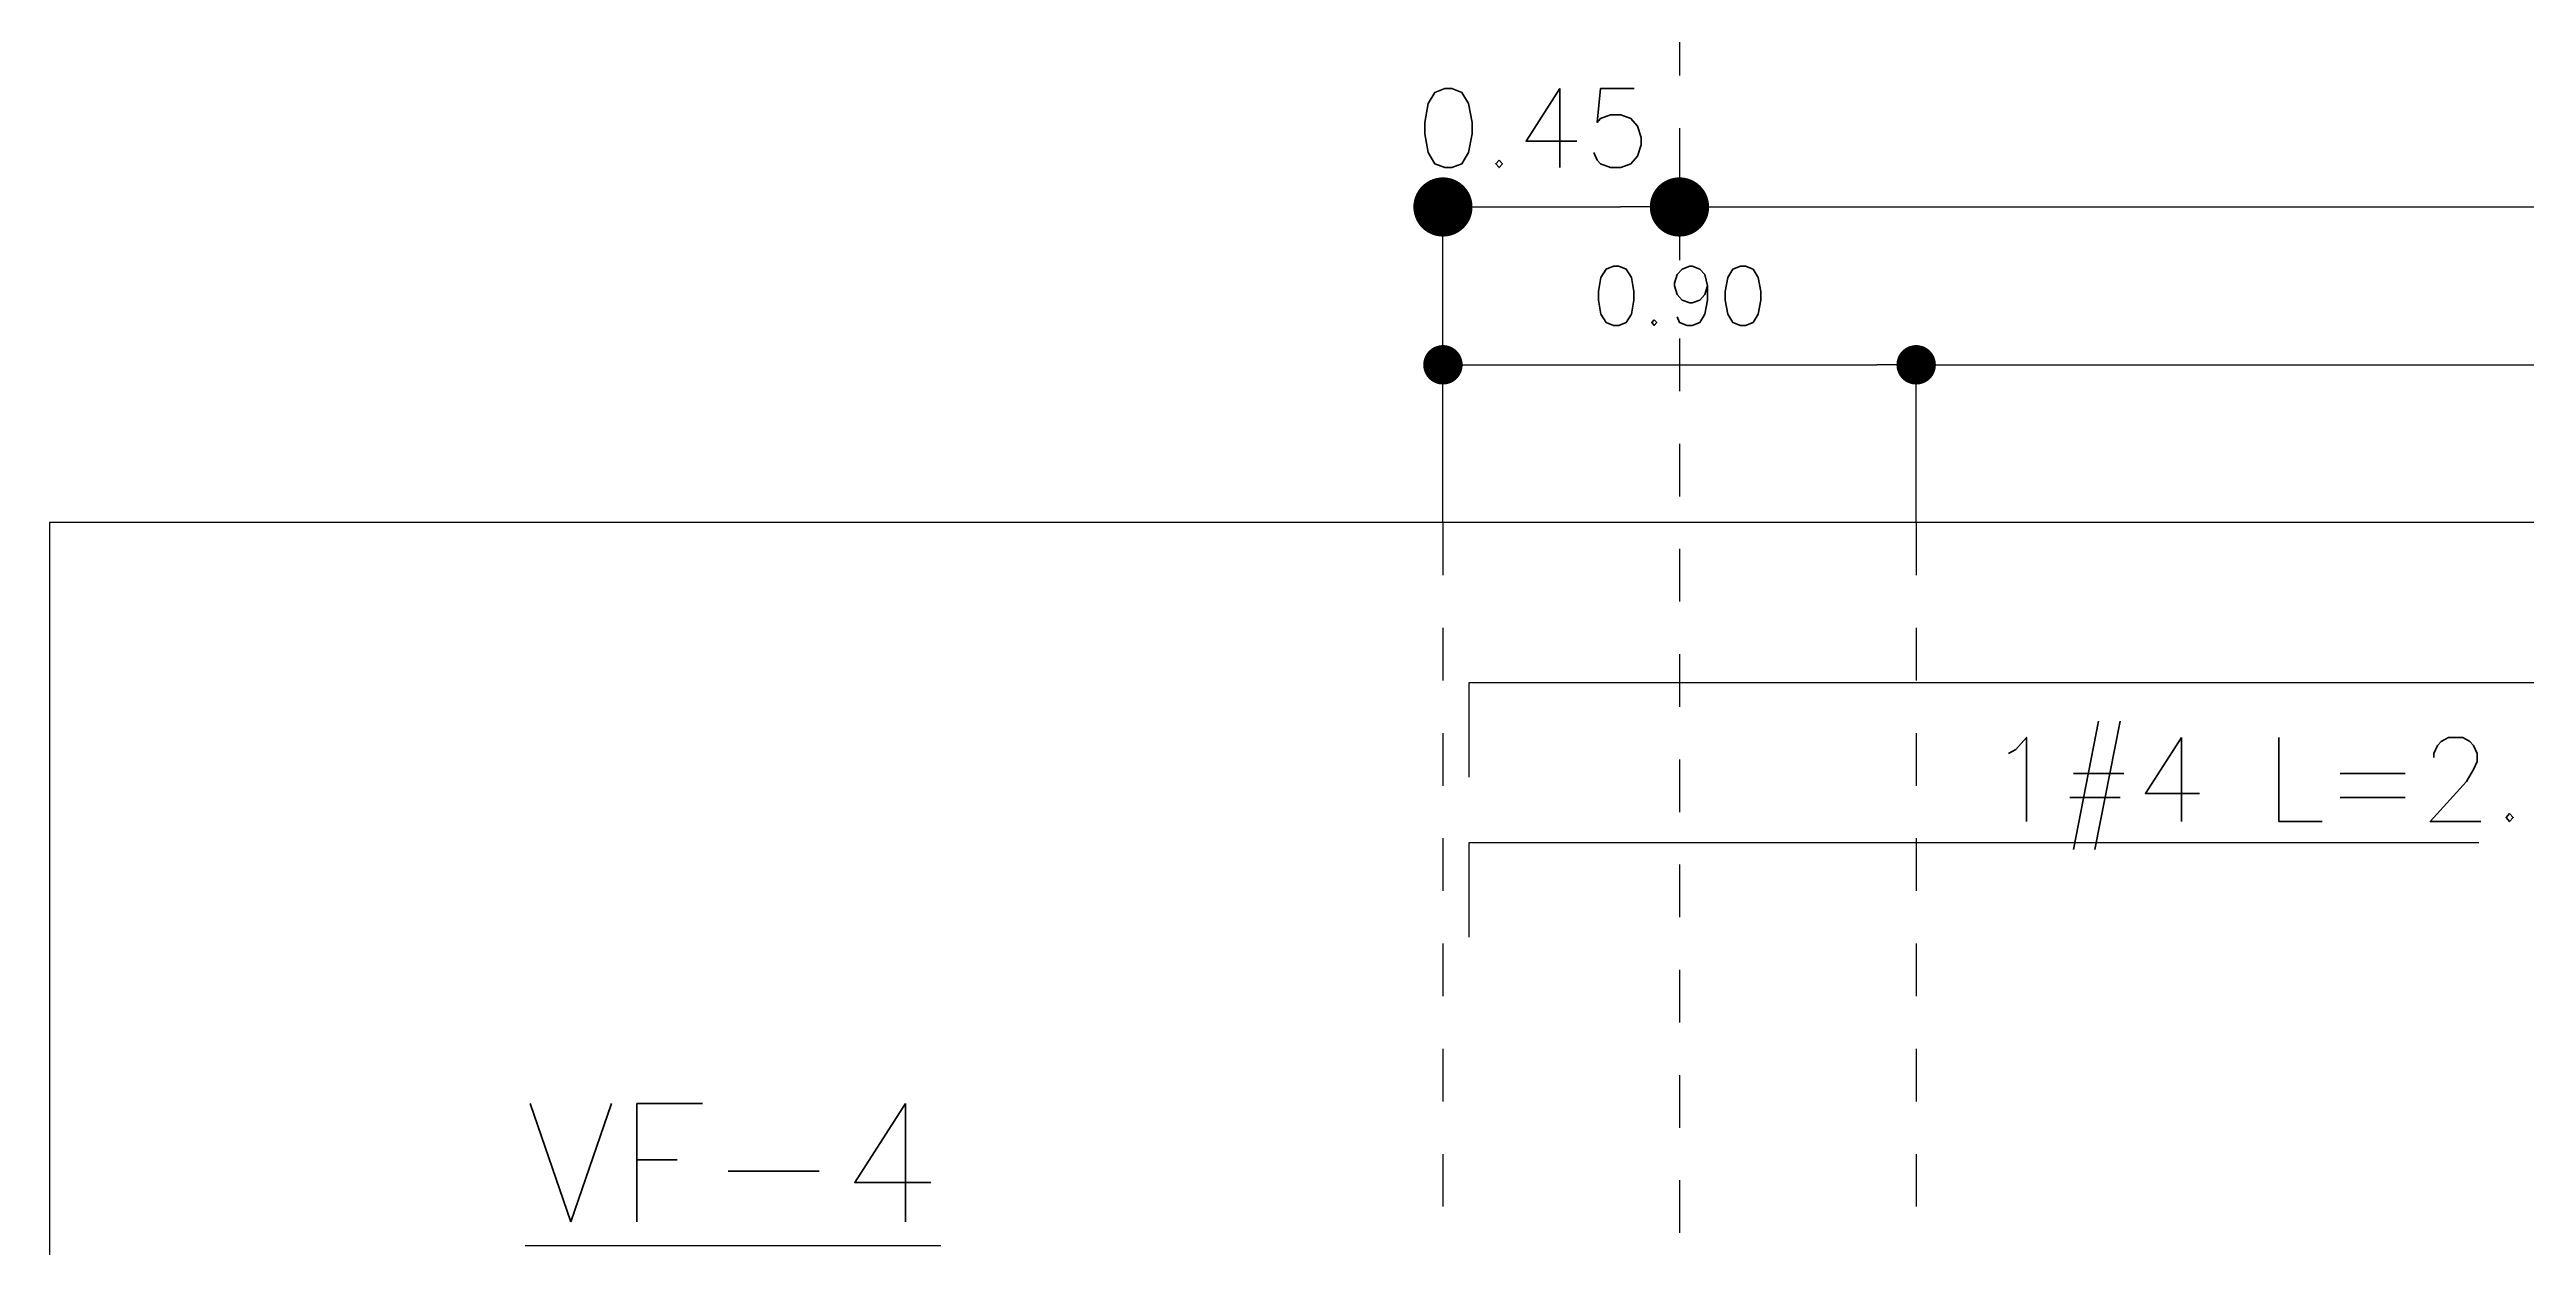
# Model space of a CAD drawing. Header units: millimetres. Extents: x 0 to 212, y -9 to 41.
# Drawn here: x 70.309 to 75.02, y 31.336 to 33.612 of the extents above; entities that cross this region are included whole.
import ezdxf
from ezdxf.enums import TextEntityAlignment as Align

# ---------------------------------------------------------------- set-up
doc = ezdxf.new("R2010")
doc.units = ezdxf.units.MM
doc.header["$LTSCALE"] = 0.01
doc.header["$PDMODE"] = 3
doc.linetypes.add('DASHDOT', pattern=[1, 0.5, -0.25, 0, -0.25])
doc.linetypes.add('DASHED2', pattern=[0.375, 0.25, -0.125])
for name, color, linetype in [('FC_BORDE VIGA', 4, 'Continuous'), ('FC_COTAS', 1, 'Continuous'), ('FC_COTAS EJES', 1, 'Continuous'), ('FC_EJES', 1, 'DASHDOT'), ('FC_PROYECCION', 6, 'DASHED2'), ('FC_R-175', 5, 'Continuous'), ('FC_R-80', 11, 'Continuous'), ('FC_REFUERZO', 5, 'Continuous')]:
    doc.layers.add(name, color=color, linetype=linetype)
doc.styles.add('FC_TEXT', font='romans.shx', dxfattribs={"height": 0.002})
doc.styles.add('FC_TEXT1', font='romans.shx')
doc.styles.get("Standard").update_dxf_attribs({"font": 'romans.shx'})
doc.dimstyles.new('FC_COTAS', dxfattribs={"dimtxt": 0.0015, "dimasz": 0.001, "dimexe": 0, "dimexo": 0, "dimgap": 0.001, "dimtad": 1, "dimtih": 1, "dimtoh": 1, "dimzin": 0, "dimdsep": 46, "dimtxsty": 'FC_TEXT1', "dimblk": 'DOT', "dimcen": 0.09, "dimclrd": 256, "dimclre": 256, "dimclrt": 256, "dimadec": 0, "dimazin": 0, "dimtfac": 1, "dimtix": 1, "dimtmove": 2, "dimatfit": 3, "dimfxl": 1.002, "dimtolj": 1, "dimtzin": 0, "dimlwd": -1, "dimarcsym": 0})
doc.dimstyles.new('FC_COTAS EJES', dxfattribs={"dimtxt": 0.002, "dimasz": 0.0015, "dimexe": 0, "dimexo": 0, "dimgap": 0.001, "dimtad": 1, "dimtih": 1, "dimtoh": 1, "dimzin": 0, "dimdsep": 46, "dimtxsty": 'FC_TEXT1', "dimblk": 'DOT', "dimcen": 0.09, "dimclrd": 256, "dimclre": 256, "dimclrt": 256, "dimadec": 0, "dimazin": 0, "dimtfac": 1, "dimtix": 1, "dimtmove": 2, "dimatfit": 3, "dimfxl": 1.002, "dimtolj": 1, "dimtzin": 0, "dimlwd": -1, "dimarcsym": 0})

# ---------------------------------------------------------------- blocks, each defined once
blk = doc.blocks.new('_Dot')
at = {"color": 0, "linetype": 'ByBlock', "lineweight": -2}
blk.add_line((-0.5, 0), (-1, 0), dxfattribs=at)
at = {"color": 0, "linetype": 'ByBlock', "const_width": 0.5}
blk.add_lwpolyline([(-0.25, 0, 1), (0.25, 0, 1)], format="xyb", close=True, dxfattribs=at)
blk = doc.blocks.new('*D190')
at = {"layer": 'Defpoints', "color": 0, "ltscale": 0.6, "transparency": 16777216}
for p in [(77.5094, 33.0131), (73.8594, 32.7131), (77.5094, 32.7131)]:
    blk.add_point(p, dxfattribs=at)
at = {"layer": 'FC_COTAS', "lineweight": -2, "ltscale": 0.6, "transparency": 16777216}
for p, q in [((73.8594, 32.7131), (73.8594, 33.0131)), ((77.5094, 32.7131), (77.5094, 33.0131))]:
    blk.add_line(p, q, dxfattribs=at)
at = {"layer": 'FC_COTAS', "ltscale": 0.6, "transparency": 16777216}
blk.add_line((73.9344, 33.0131), (77.4344, 33.0131), dxfattribs=at)
at = {"layer": 'FC_COTAS', "ltscale": 0.6, "transparency": 16777216, "xscale": 0.075, "yscale": 0.075, "zscale": 0.075, "rotation": 180}
blk.add_blockref('_Dot', (73.8594, 33.0131), dxfattribs=at)
at = {"layer": 'FC_COTAS', "ltscale": 0.6, "transparency": 16777216, "xscale": 0.075, "yscale": 0.075, "zscale": 0.075}
blk.add_blockref('_Dot', (77.5094, 33.0131), dxfattribs=at)
at = {"layer": 'FC_COTAS', "ltscale": 0.6, "transparency": 16777216, "insert": (75.6844, 33.1443), "char_height": 0.1125, "attachment_point": 5, "style": 'FC_TEXT1'}
blk.add_mtext('\\A1;3.65', dxfattribs=at)
blk = doc.blocks.new('*D191')
at = {"layer": 'Defpoints', "color": 0, "ltscale": 0.6, "transparency": 16777216}
for p in [(73.4091, 33.3131), (77.9594, 33.3131), (77.9594, 33.3131)]:
    blk.add_point(p, dxfattribs=at)
at = {"layer": 'FC_COTAS EJES', "ltscale": 0.6, "transparency": 16777216}
blk.add_line((73.5216, 33.3131), (77.8469, 33.3131), dxfattribs=at)
at = {"layer": 'FC_COTAS EJES', "ltscale": 0.6, "transparency": 16777216, "xscale": 0.1125, "yscale": 0.1125, "zscale": 0.1125, "rotation": 180}
blk.add_blockref('_Dot', (73.4091, 33.3131), dxfattribs=at)
at = {"layer": 'FC_COTAS EJES', "ltscale": 0.6, "transparency": 16777216, "xscale": 0.1125, "yscale": 0.1125, "zscale": 0.1125}
blk.add_blockref('_Dot', (77.9594, 33.3131), dxfattribs=at)
at = {"layer": 'FC_COTAS EJES', "ltscale": 0.6, "transparency": 16777216, "insert": (75.6843, 33.4631), "char_height": 0.15, "attachment_point": 5, "style": 'FC_TEXT1'}
blk.add_mtext('\\A1;4.55', dxfattribs=at)
blk = doc.blocks.new('*D193')
at = {"layer": 'Defpoints', "color": 0, "ltscale": 0.6, "transparency": 16777216}
for p in [(73.4094, 33.3131), (73.4094, 33.3131), (72.9594, 32.7131)]:
    blk.add_point(p, dxfattribs=at)
at = {"layer": 'FC_COTAS EJES', "lineweight": -2, "ltscale": 0.6, "transparency": 16777216}
blk.add_line((72.9594, 32.7131), (72.9594, 33.3131), dxfattribs=at)
at = {"layer": 'FC_COTAS EJES', "ltscale": 0.6, "transparency": 16777216}
blk.add_line((73.0719, 33.3131), (73.2969, 33.3131), dxfattribs=at)
at = {"layer": 'FC_COTAS EJES', "ltscale": 0.6, "transparency": 16777216, "xscale": 0.1125, "yscale": 0.1125, "zscale": 0.1125, "rotation": 180}
blk.add_blockref('_Dot', (72.9594, 33.3131), dxfattribs=at)
at = {"layer": 'FC_COTAS EJES', "ltscale": 0.6, "transparency": 16777216, "xscale": 0.1125, "yscale": 0.1125, "zscale": 0.1125}
blk.add_blockref('_Dot', (73.4094, 33.3131), dxfattribs=at)
at = {"layer": 'FC_COTAS EJES', "ltscale": 0.6, "transparency": 16777216, "insert": (73.1304, 33.4631), "char_height": 0.15, "attachment_point": 5, "style": 'FC_TEXT1'}
blk.add_mtext('\\A1;0.45', dxfattribs=at)
blk = doc.blocks.new('*D194')
at = {"layer": 'Defpoints', "color": 0, "ltscale": 0.6, "transparency": 16777216}
for p in [(73.8594, 33.0131), (73.8594, 33.0131), (72.9594, 32.7131)]:
    blk.add_point(p, dxfattribs=at)
at = {"layer": 'FC_COTAS', "lineweight": -2, "ltscale": 0.6, "transparency": 16777216}
blk.add_line((72.9594, 32.7131), (72.9594, 33.0131), dxfattribs=at)
at = {"layer": 'FC_COTAS', "ltscale": 0.6, "transparency": 16777216}
blk.add_line((73.0344, 33.0131), (73.7844, 33.0131), dxfattribs=at)
at = {"layer": 'FC_COTAS', "ltscale": 0.6, "transparency": 16777216, "xscale": 0.075, "yscale": 0.075, "zscale": 0.075, "rotation": 180}
blk.add_blockref('_Dot', (72.9594, 33.0131), dxfattribs=at)
at = {"layer": 'FC_COTAS', "ltscale": 0.6, "transparency": 16777216, "xscale": 0.075, "yscale": 0.075, "zscale": 0.075}
blk.add_blockref('_Dot', (73.8594, 33.0131), dxfattribs=at)
at = {"layer": 'FC_COTAS', "ltscale": 0.6, "transparency": 16777216, "insert": (73.4094, 33.1443), "char_height": 0.1125, "attachment_point": 5, "style": 'FC_TEXT1', "bg_fill": 3, "box_fill_scale": 1.1, "bg_fill_color": 256, "bg_fill_true_color": 13158600, "bg_fill_transparency": 0}
blk.add_mtext('\\A1;0.90', dxfattribs=at)

msp = doc.modelspace()

# ---------------------------------------------------------------- linework, layer by layer
at = {"layer": 'FC_BORDE VIGA'}
msp.add_lwpolyline([(70.3094, 29.1171), (78.4094, 29.1171), (78.4094, 32.7131), (70.3094, 32.7131)], close=True, dxfattribs=at)
at = {"layer": 'FC_EJES', "ltscale": 0.6}
msp.add_lwpolyline([(73.4094, 33.6631), (73.4094, 29.1171)], dxfattribs=at)
at = {"layer": 'FC_PROYECCION', "ltscale": 0.6}
for points in [[(72.9594, 32.7131), (72.9594, 29.1171)], [(73.8594, 32.7131), (73.8594, 29.1171)]]:
    msp.add_lwpolyline(points, dxfattribs=at)
at = {"layer": 'FC_REFUERZO'}
for points in [[(73.0094, 32.2291), (73.0094, 32.4091), (78.3594, 32.4091), (78.3594, 32.2291)], [(73.0094, 31.9251), (73.0094, 32.1051), (74.9294, 32.1051)]]:
    msp.add_lwpolyline(points, dxfattribs=at)

# ---------------------------------------------------------------- texts
at = {"layer": 'FC_R-175', "insert": (71.6094, 31.4964), "char_height": 0.225, "width": 1.05225, "attachment_point": 5, "style": 'FC_TEXT'}
msp.add_mtext('{\\LVF-4}', dxfattribs=at)
at = {"layer": 'FC_R-80'}
msp.add_text('1#4 L=2.10', height=0.16, dxfattribs=at).set_placement((74.6452, 32.145), align=Align.CENTER)

# ---------------------------------------------------------------- dimensions: what is measured, and where the dimension line sits
at = {"layer": 'FC_COTAS', "ltscale": 0.6}
dim = msp.add_linear_dim(base=(77.5094, 33.0131), p1=(73.8594, 32.7131), p2=(77.5094, 32.7131), dimstyle='FC_COTAS', override={"dimscale": 0, "dimtix": 1, "dimtofl": 1, "dimtmove": 2, "dimatfit": 3}, dxfattribs=at)
dim.commit()
dim.dimension.update_dxf_attribs({"geometry": '*D190', "text_midpoint": (75.6844, 33.1443)})
at = {"layer": 'FC_COTAS EJES', "ltscale": 0.6}
dim = msp.add_linear_dim(base=(73.4094, 33.3131), p1=(72.9594, 32.7131), p2=(73.4094, 33.3131), dimstyle='FC_COTAS EJES', override={"dimscale": 0, "dimtix": 1, "dimtofl": 1, "dimtmove": 2, "dimatfit": 3}, dxfattribs=at)
dim.commit()
dim.dimension.update_dxf_attribs({"geometry": '*D193', "text_midpoint": (73.1304, 33.4631), "dimtype": 128})
dim = msp.add_linear_dim(base=(77.9594, 33.3131), p1=(73.4091, 33.3131), p2=(77.9594, 33.3131), dimstyle='FC_COTAS EJES', override={"dimscale": 0, "dimtix": 1, "dimtofl": 1, "dimtmove": 2, "dimatfit": 3}, dxfattribs=at)
dim.commit()
dim.dimension.update_dxf_attribs({"geometry": '*D191', "text_midpoint": (75.6843, 33.4631)})

# ---------------------------------------------------------------- next in the draw order: dimensions: what is measured, and where the dimension line sits
at = {"layer": 'FC_COTAS', "ltscale": 0.6}
dim = msp.add_linear_dim(base=(73.8594, 33.0131), p1=(72.9594, 32.7131), p2=(73.8594, 33.0131), dimstyle='FC_COTAS', override={"dimscale": 0, "dimtix": 1, "dimtofl": 1, "dimtmove": 2, "dimatfit": 3, "dimtfill": 1}, dxfattribs=at)
dim.commit()
dim.dimension.update_dxf_attribs({"geometry": '*D194', "text_midpoint": (73.4094, 33.1443)})

doc.saveas('drawing.dxf')
